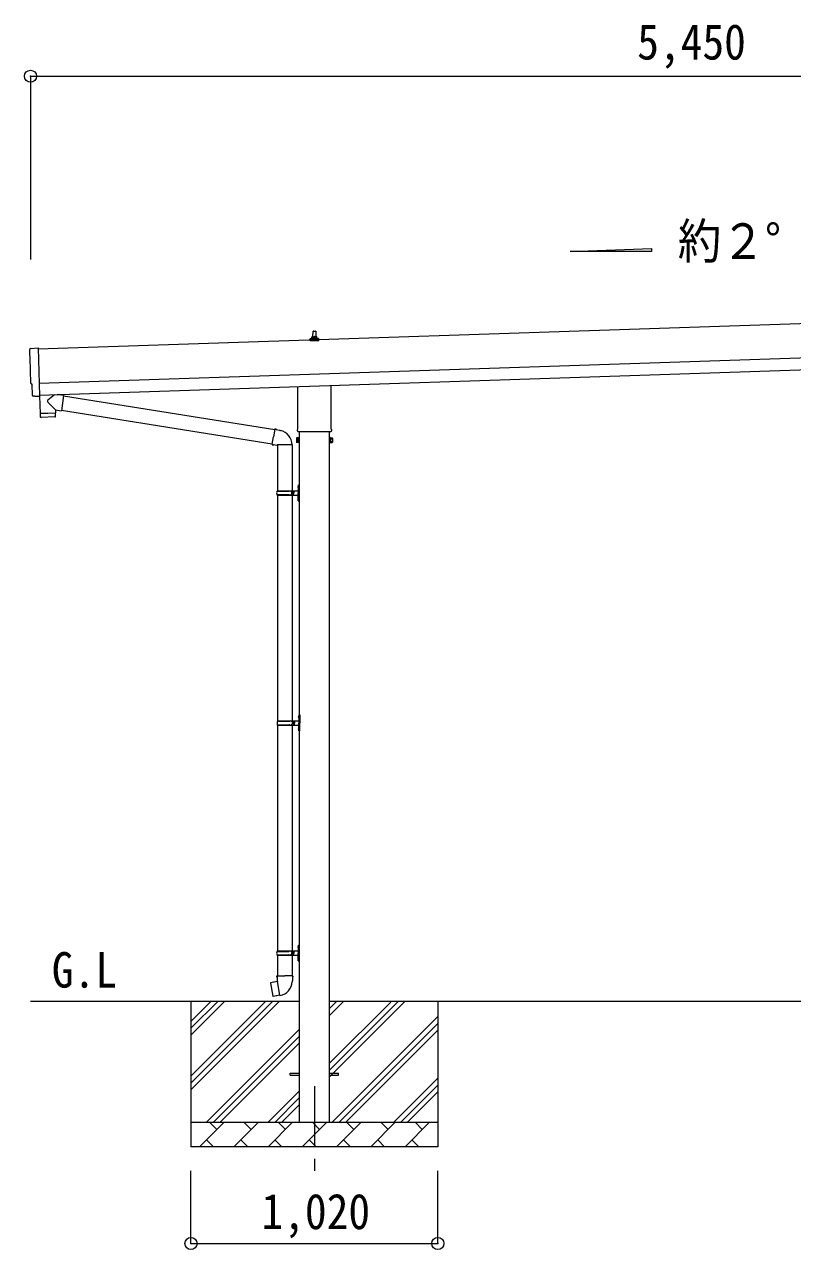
# Model space of a CAD drawing. Units: millimetres at full size, sheet at 1:50. Extents: x -14053 to 14053, y -9700 to 9700.
# Drawn here: x 3229 to 6402, y -6358 to -1299 of the extents above; entities that cross this region are included whole.
import ezdxf
from ezdxf.enums import TextEntityAlignment as Align

# ---------------------------------------------------------------- set-up
doc = ezdxf.new("R2010")
doc.units = ezdxf.units.MM
doc.header["$LTSCALE"] = 50
doc.header["$PDMODE"] = 32
doc.header["$PDSIZE"] = 50
doc.linetypes.add('CHAIN1', pattern=[8, 5, -1, 1, -1])
for name, color, linetype, lineweight in [('0-2_建具', 4, 'Continuous', 9), ('0-3_階段', 7, 'CHAIN1', 9), ('0-4_設備', 7, 'Continuous', 9), ('0-7_ハッチ', 7, 'Continuous', 9), ('0-8_外構', 6, 'Continuous', 9), ('0-9_敷地', 7, 'Continuous', 9)]:
    doc.layers.add(name, color=color, linetype=linetype, lineweight=lineweight)
doc.styles.add('ＭＳ ゴシック', font='')
doc.styles.get('ＭＳ ゴシック').set_extended_font_data('MS Gothic')

msp = doc.modelspace()

# ---------------------------------------------------------------- linework, layer by layer
at = {"layer": '0-2_建具'}
for p, q in [((8668.02, -2460.56), (3285.01, -2639.99)), ((4420.65, -2589.38), (4421.38, -2565.85)), ((4422.38, -2564.88), (4430.93, -2564.88)), ((4431.93, -2565.85), (4432.65, -2589.38)), ((3289.67, -2779.91), (8672.68, -2600.48)), ((4408.4, -2604.88), (4408.4, -2597.16)), ((4444.9, -2604.88), (4408.4, -2604.88)), ((4408.79, -2596.38), (4444.52, -2596.38)), ((4409.17, -2596.19), (4415.89, -2594.56)), ((4416.27, -2594.38), (4437.04, -2594.38)), ((4416.65, -2593.59), (4416.65, -2589.38)), ((4417.65, -2589.38), (4435.65, -2589.38)), ((4436.65, -2593.59), (4436.65, -2589.38)), ((4444.14, -2596.19), (4437.42, -2594.56)), ((4444.9, -2604.88), (4444.9, -2597.16)), ((3291.34, -2829.89), (8674.35, -2650.45)), ((3291.43, -2832.65), (3291.46, -2833.65)), ((4358.35, -2968.87), (4358.35, -2794.32)), ((4494.95, -2789.77), (4494.95, -2968.87)), ((3271.84, -2834.31), (3264.91, -2834.18)), ((4356.65, -2977.64), (4356.65, -2972.14)), ((4494.59, -2981.14), (4358.72, -2981.14)), ((4364.15, -2981.14), (4364.15, -5833.64)), ((4489.15, -5833.64), (4489.15, -2981.14)), ((4496.65, -2972.14), (4496.65, -2977.64)), ((4352.65, -3007.14), (4353.41, -3005.82)), ((4352.65, -3007.14), (4352.65, -3024.14)), ((4352.65, -3024.14), (4353.41, -3025.45)), ((4359.65, -3010.73), (4353.41, -3010.73)), ((4359.65, -3020.55), (4353.41, -3020.55)), ((4359.65, -3025.45), (4353.41, -3025.45)), ((4362.15, -3024.84), (4359.65, -3024.84)), ((4491.15, -3024.84), (4493.65, -3024.84)), ((4493.65, -3010.73), (4499.89, -3010.73)), ((4493.65, -3020.55), (4499.89, -3020.55)), ((4493.65, -3025.45), (4499.89, -3025.45)), ((4500.65, -3007.14), (4499.89, -3005.82)), ((4500.65, -3024.14), (4499.89, -3025.45)), ((4500.65, -3007.14), (4500.65, -3024.14)), ((4326.65, -5629.14), (4364.15, -5629.14)), ((4326.65, -5638.14), (4326.65, -5629.14)), ((4326.65, -5638.14), (4364.15, -5638.14)), ((4489.15, -5629.14), (4526.65, -5629.14)), ((4489.15, -5638.14), (4526.65, -5638.14)), ((4526.65, -5638.14), (4526.65, -5629.14))]:
    msp.add_line(p, q, dxfattribs=at)
for points in [[(3253.34, -2637.61), (3284.84, -2634.91), (3291.43, -2832.65)], [(3261.98, -2831.28), (3260.41, -2784.28), (3259.81, -2784.3)], [(3272.58, -2834.01), (3273.22, -2833.36), (3291.46, -2833.66)], [(4359.65, -3025.45), (4359.65, -3005.82), (4353.41, -3005.82)], [(4359.65, -3024.84), (4359.65, -3006.44), (4362.15, -3006.44)], [(4493.65, -3024.84), (4493.65, -3006.44), (4491.15, -3006.44)], [(4493.65, -3025.45), (4493.65, -3005.82), (4499.89, -3005.82)]]:
    msp.add_lwpolyline(points, dxfattribs=at)
for points in [[(4362.15, -3026.14), (4362.15, -3005.14), (4364.15, -3005.14), (4364.15, -3026.14)], [(4491.15, -3026.14), (4491.15, -3005.14), (4489.15, -3005.14), (4489.15, -3026.14)]]:
    msp.add_lwpolyline(points, close=True, dxfattribs=at)
for centre, radius, start, end in [((4422.38, -2565.88), 1, 90, 178.60509), ((4430.93, -2565.88), 1, 1.39491, 90), ((4409.4, -2597.16), 1, 103.62699, 180), ((4415.65, -2593.59), 1, 283.62699, 0), ((4420.74, -2590.01), 4.13, 90, 171.17633), ((4417.65, -2590.38), 1, 90, 180), ((4429.99, -2589.38), 4.83, 133.60282, 180), ((4423.32, -2589.38), 4.83, 0, 46.39718), ((4432.57, -2590.01), 4.13, 8.82367, 90), ((4435.65, -2590.38), 1, 0, 90), ((4437.65, -2593.59), 1, 180, 256.37301), ((4443.9, -2597.16), 1, 0, 76.37301), ((4360.65, -2972.14), 4, 125.09963, 180), ((4360.65, -2977.64), 4, 180, 194.47751), ((4360.65, -2977.64), 4, 194.47751, 241.04498), ((4492.65, -2977.64), 4, 298.95502, 345.52249), ((4492.65, -2972.14), 4, 0, 54.90037), ((4492.65, -2977.64), 4, 345.52249, 0), ((4357, -3008.28), 4.34, 145.61575, 214.38425), ((4368.89, -3015.64), 16.24, 162.41205, 197.58795), ((4357, -3023), 4.34, 145.61575, 214.38425), ((4484.41, -3015.64), 16.24, 342.41205, 17.58795), ((4496.31, -3008.28), 4.34, 325.61575, 34.38425), ((4496.31, -3023), 4.34, 325.61575, 34.38425)]:
    msp.add_arc(centre, radius, start, end, dxfattribs=at)
for centre, major_axis, ratio, start_param, end_param in [((3253.6, -2640.6), (-3, -0.1), 0.99863, 4.7647489, 6.2979817), ((-1507.27, -2869.76), (4760.73, 158.69), 0.99863, 6.2686928, 6.2979817), ((3259.66, -2779.9), (-4.4, -0.15), 0.99863, 6.2686928, 7.8539816), ((3264.98, -2831.17), (-2.11, -2.14), 0.9974, 5.5252311, 7.0411395), ((3271.86, -2833.31), (-0.704, -0.714), 0.9974, 0.7579542, 1.5707963)]:
    msp.add_ellipse(centre, major_axis=major_axis, ratio=ratio, start_param=start_param, end_param=end_param, dxfattribs=at)
at = {"layer": '0-3_階段'}
msp.add_line((4426.65, -5683.64), (4426.65, -6032.64), dxfattribs=at)
at = {"layer": '0-4_設備'}
for p, q in [((4364.15, -5333.64), (3254.01, -5333.64)), ((3916.65, -5333.64), (3916.65, -5933.64)), ((3916.65, -5698.69), (4281.7, -5333.64)), ((3916.65, -5642.12), (4225.14, -5333.64)), ((3916.65, -5670.41), (4253.42, -5333.64)), ((3916.65, -5472.42), (4055.43, -5333.64)), ((3916.65, -5415.85), (3998.86, -5333.64)), ((3916.65, -5444.13), (4027.15, -5333.64)), ((7464.15, -5333.64), (4489.15, -5333.64)), ((4489.15, -5390.75), (4546.26, -5333.64)), ((4489.15, -5362.46), (4517.98, -5333.64)), ((4489.15, -5617.02), (4772.54, -5333.64)), ((4489.15, -5645.31), (4800.82, -5333.64)), ((4489.15, -5588.74), (4741.65, -5336.24)), ((4936.65, -5333.64), (4936.65, -5933.64)), ((4498.81, -5833.64), (4936.65, -5395.8)), ((3979.69, -5833.64), (4364.15, -5449.18)), ((4527.09, -5833.64), (4936.65, -5424.08)), ((4555.38, -5833.64), (4936.65, -5452.37)), ((4007.98, -5833.64), (4364.15, -5477.46)), ((4036.26, -5833.64), (4364.15, -5505.75)), ((4753.37, -5833.64), (4936.65, -5650.36)), ((4234.25, -5833.64), (4364.15, -5703.74)), ((4781.65, -5833.64), (4936.65, -5678.64)), ((4809.94, -5833.64), (4936.65, -5706.92)), ((4262.54, -5833.64), (4364.15, -5732.02)), ((4290.82, -5833.64), (4364.15, -5760.31)), ((4936.65, -5833.64), (3916.65, -5833.64)), ((3952.39, -5933.64), (4052.39, -5833.64)), ((4023.84, -5862.19), (3995.28, -5833.64)), ((4093.81, -5933.64), (4193.81, -5833.64)), ((4165.26, -5862.19), (4136.7, -5833.64)), ((4235.23, -5933.64), (4335.23, -5833.64)), ((4306.68, -5862.19), (4278.12, -5833.64)), ((4376.65, -5933.64), (4476.65, -5833.64)), ((4448.1, -5862.19), (4419.55, -5833.64)), ((4518.07, -5933.64), (4618.07, -5833.64)), ((4589.52, -5862.19), (4560.97, -5833.64)), ((4659.5, -5933.64), (4759.5, -5833.64)), ((4730.94, -5862.19), (4702.39, -5833.64)), ((4800.92, -5933.64), (4900.92, -5833.64)), ((4872.36, -5862.19), (4843.81, -5833.64)), ((3980.94, -5905.09), (4009.5, -5933.64)), ((4122.36, -5905.09), (4150.92, -5933.64)), ((4263.79, -5905.09), (4292.34, -5933.64)), ((4405.21, -5905.09), (4433.76, -5933.64)), ((4546.63, -5905.09), (4575.18, -5933.64)), ((4688.05, -5905.09), (4716.6, -5933.64)), ((4829.47, -5905.09), (4858.02, -5933.64)), ((4936.65, -5933.64), (3916.65, -5933.64))]:
    msp.add_line(p, q, dxfattribs=at)
at = {"layer": '0-7_ハッチ', "color": 4}
for p, q in [((5483.23, -2236.88), (5819.23, -2224.46)), ((5819.23, -2224.46), (5819.23, -2236.88)), ((5819.23, -2236.88), (5483.23, -2236.88))]:
    msp.add_line(p, q, dxfattribs=at)
at = {"layer": '0-8_外構'}
for p, q in [((3254.01, -1512.96), (3254.01, -2269.23)), ((3254.01, -1512.96), (8703.68, -1512.96)), ((3916.65, -6332.64), (3916.65, -6032.64)), ((4936.65, -6332.64), (4936.65, -6032.64)), ((3916.65, -6332.64), (4936.65, -6332.64))]:
    msp.add_line(p, q, dxfattribs=at)
for p in [(3254.01, -1512.96), (3916.65, -6332.64), (4936.65, -6332.64)]:
    msp.add_point(p, dxfattribs=at)
at = {"layer": '0-9_敷地'}
for p, q in [((3352.76, -2827.84), (3325.54, -2850.87)), ((3390.45, -2831.13), (3364.53, -2827.45)), ((3390.45, -2831.13), (3381.48, -2894.2)), ((3357, -2890.72), (3325.51, -2858.2)), ((3390.68, -2833.04), (4262.78, -2971.89)), ((3293.47, -2905.86), (3294.13, -2918.9)), ((3354.74, -2919.82), (3297.23, -2921.74)), ((3297.93, -2904.71), (3297.99, -2905.71)), ((3352.9, -2902.88), (3352.92, -2903.88)), ((3357, -2890.72), (3381.48, -2894.2)), ((3357, -2890.72), (3357.4, -2902.73)), ((3381.25, -2892.29), (4252.36, -3030.99)), ((4263.1, -2970.07), (4257.57, -3001.44)), ((4263.1, -2970.07), (4264.25, -2968.09)), ((4264.25, -2968.09), (4267.81, -2968.72)), ((4267.81, -2968.72), (4268.22, -2971.07)), ((4282.74, -2973.89), (4284.42, -2975.52)), ((4284.42, -2975.52), (4286.54, -2975.97)), ((4252.04, -3032.8), (4257.57, -3001.44)), ((4252.04, -3032.8), (4252.44, -3035.06)), ((4252.04, -3032.8), (4257.19, -3033.62)), ((4252.44, -3035.06), (4256, -3035.68)), ((4256, -3035.68), (4257.19, -3033.62)), ((4257.19, -3033.62), (4271.8, -3035.93)), ((4271.8, -3035.93), (4274, -3034.95)), ((4334.3, -3035.34), (4273.12, -3035.34)), ((4274.15, -3035.34), (4274.15, -3224.64)), ((4334.15, -3035.34), (4334.15, -3224.64)), ((4271.15, -3226.64), (4321.49, -3226.64)), ((4272.15, -3224.64), (4358.15, -3224.64)), ((4272.15, -3224.64), (4272.15, -3226.64)), ((4331.15, -3224.64), (4331.15, -3229.14)), ((4331.15, -3229.14), (4333.15, -3229.14)), ((4333.15, -3229.14), (4333.15, -3233.64)), ((4333.15, -3238.14), (4333.15, -3233.64)), ((4339.15, -3224.64), (4339.15, -3233.64)), ((4339.15, -3229.14), (4342.15, -3229.14)), ((4339.15, -3242.64), (4339.15, -3233.64)), ((4342.15, -3229.14), (4342.15, -3233.64)), ((4342.15, -3238.14), (4342.15, -3233.64)), ((4357.85, -3207.49), (4359.9, -3208.49)), ((4359.12, -3205.49), (4359.75, -3205.49)), ((4359.12, -3205.49), (4359.12, -3213.79)), ((4359.12, -3213.79), (4359.75, -3213.79)), ((4359.75, -3205.49), (4359.75, -3213.79)), ((4359.75, -3205.49), (4360.15, -3205.89)), ((4359.75, -3213.79), (4360.15, -3213.39)), ((4359.9, -3208.49), (4360.51, -3209.64)), ((4360.15, -3201.64), (4363.15, -3200.14)), ((4360.15, -3201.64), (4360.15, -3233.64)), ((4360.15, -3205.89), (4360.15, -3213.39)), ((4360.15, -3265.64), (4360.15, -3233.64)), ((4363.15, -3200.14), (4363.15, -3233.64)), ((4363.15, -3200.14), (4364.15, -3200.14)), ((4363.15, -3267.14), (4363.15, -3233.64)), ((4364.15, -3200.14), (4364.15, -3233.64)), ((4364.15, -3267.14), (4364.15, -3233.64)), ((4271.15, -3240.64), (4321.49, -3240.64)), ((4272.15, -3242.64), (4272.15, -3240.64)), ((4272.15, -3242.64), (4358.15, -3242.64)), ((4274.15, -3242.64), (4274.15, -4174.64)), ((4331.15, -3242.64), (4331.15, -3238.14)), ((4331.15, -3238.14), (4333.15, -3238.14)), ((4334.15, -3242.64), (4334.15, -4174.64)), ((4339.15, -3238.14), (4342.15, -3238.14)), ((4357.85, -3255.49), (4359.9, -3256.49)), ((4359.12, -3253.49), (4359.75, -3253.49)), ((4359.12, -3253.49), (4359.12, -3261.79)), ((4359.12, -3261.79), (4359.75, -3261.79)), ((4359.75, -3253.49), (4359.75, -3261.79)), ((4359.75, -3253.49), (4360.15, -3253.89)), ((4359.75, -3261.79), (4360.15, -3261.39)), ((4359.9, -3256.49), (4360.51, -3257.64)), ((4360.15, -3253.89), (4360.15, -3261.39)), ((4360.15, -3265.64), (4363.15, -3267.14)), ((4363.15, -3267.14), (4364.15, -3267.14)), ((4273.65, -4176.64), (4323.99, -4176.64)), ((4273.65, -4190.64), (4323.99, -4190.64)), ((4274.15, -4192.63), (4274.15, -5124.64)), ((4274.65, -4174.64), (4360.65, -4174.64)), ((4274.65, -4174.64), (4274.65, -4176.64)), ((4274.65, -4192.64), (4274.65, -4190.64)), ((4274.65, -4192.64), (4360.65, -4192.64)), ((4333.65, -4174.64), (4333.65, -4179.14)), ((4333.65, -4179.14), (4335.65, -4179.14)), ((4333.65, -4192.64), (4333.65, -4188.14)), ((4333.65, -4188.14), (4335.65, -4188.14)), ((4334.15, -4192.63), (4334.15, -5124.64)), ((4335.65, -4179.14), (4335.65, -4183.64)), ((4335.65, -4188.14), (4335.65, -4183.64)), ((4341.65, -4174.64), (4341.65, -4183.64)), ((4341.65, -4179.14), (4344.65, -4179.14)), ((4341.65, -4192.64), (4341.65, -4183.64)), ((4341.65, -4188.14), (4344.65, -4188.14)), ((4344.65, -4179.14), (4344.65, -4183.64)), ((4344.65, -4188.14), (4344.65, -4183.64)), ((4360.35, -4157.49), (4362.4, -4158.49)), ((4361.62, -4155.49), (4362.25, -4155.49)), ((4361.62, -4155.49), (4361.62, -4163.79)), ((4361.62, -4163.79), (4362.25, -4163.79)), ((4362.25, -4155.49), (4362.25, -4163.79)), ((4362.25, -4155.49), (4362.65, -4155.89)), ((4362.25, -4163.79), (4362.65, -4163.39)), ((4362.4, -4158.49), (4363.01, -4159.64)), ((4362.65, -4151.64), (4365.65, -4150.14)), ((4362.65, -4151.64), (4362.65, -4183.64)), ((4362.65, -4155.89), (4362.65, -4163.39)), ((4362.65, -4215.64), (4362.65, -4183.64)), ((4365.65, -4150.14), (4365.65, -4183.64)), ((4365.65, -4150.14), (4366.65, -4150.14)), ((4365.65, -4217.14), (4365.65, -4183.64)), ((4366.65, -4150.14), (4366.65, -4183.64)), ((4366.65, -4217.14), (4366.65, -4183.64)), ((4360.35, -4205.49), (4362.4, -4206.49)), ((4361.62, -4203.49), (4362.25, -4203.49)), ((4361.62, -4203.49), (4361.62, -4211.79)), ((4361.62, -4211.79), (4362.25, -4211.79)), ((4362.25, -4203.49), (4362.25, -4211.79)), ((4362.25, -4203.49), (4362.65, -4203.89)), ((4362.25, -4211.79), (4362.65, -4211.39)), ((4362.4, -4206.49), (4363.01, -4207.64)), ((4362.65, -4203.89), (4362.65, -4211.39)), ((4362.65, -4215.64), (4365.65, -4217.14)), ((4365.65, -4217.14), (4366.65, -4217.14)), ((4357.85, -5107.49), (4359.9, -5108.49)), ((4359.12, -5105.49), (4359.75, -5105.49)), ((4359.12, -5105.49), (4359.12, -5113.79)), ((4359.75, -5105.49), (4359.75, -5113.79)), ((4359.75, -5105.49), (4360.15, -5105.89)), ((4359.9, -5108.49), (4360.51, -5109.64)), ((4360.15, -5101.64), (4363.15, -5100.14)), ((4360.15, -5101.64), (4360.15, -5133.64)), ((4360.15, -5105.89), (4360.15, -5113.39)), ((4363.15, -5100.14), (4363.15, -5133.64)), ((4363.15, -5100.14), (4364.15, -5100.14)), ((4364.15, -5100.14), (4364.15, -5133.64)), ((4271.15, -5126.64), (4321.49, -5126.64)), ((4271.15, -5140.64), (4321.49, -5140.64)), ((4272.15, -5124.64), (4358.15, -5124.64)), ((4272.15, -5124.64), (4272.15, -5126.64)), ((4272.15, -5142.64), (4272.15, -5140.64)), ((4272.15, -5142.64), (4358.15, -5142.64)), ((4274.15, -5142.64), (4274.15, -5227.57)), ((4331.15, -5124.64), (4331.15, -5129.14)), ((4331.15, -5129.14), (4333.15, -5129.14)), ((4331.15, -5142.64), (4331.15, -5138.14)), ((4331.15, -5138.14), (4333.15, -5138.14)), ((4333.15, -5129.14), (4333.15, -5133.64)), ((4333.15, -5138.14), (4333.15, -5133.64)), ((4334.15, -5142.64), (4334.15, -5227.57)), ((4339.15, -5124.64), (4339.15, -5133.64)), ((4339.15, -5129.14), (4342.15, -5129.14)), ((4339.15, -5142.64), (4339.15, -5133.64)), ((4339.15, -5138.14), (4342.15, -5138.14)), ((4342.15, -5129.14), (4342.15, -5133.64)), ((4342.15, -5138.14), (4342.15, -5133.64)), ((4357.85, -5155.49), (4359.9, -5156.49)), ((4359.12, -5113.79), (4359.75, -5113.79)), ((4359.12, -5153.49), (4359.75, -5153.49)), ((4359.12, -5153.49), (4359.12, -5161.79)), ((4359.75, -5113.79), (4360.15, -5113.39)), ((4359.75, -5153.49), (4359.75, -5161.79)), ((4359.75, -5153.49), (4360.15, -5153.89)), ((4359.9, -5156.49), (4360.51, -5157.64)), ((4360.15, -5165.64), (4360.15, -5133.64)), ((4360.15, -5153.89), (4360.15, -5161.39)), ((4363.15, -5167.14), (4363.15, -5133.64)), ((4364.15, -5167.14), (4364.15, -5133.64)), ((4359.12, -5161.79), (4359.75, -5161.79)), ((4359.75, -5161.79), (4360.15, -5161.39)), ((4360.15, -5165.64), (4363.15, -5167.14)), ((4363.15, -5167.14), (4364.15, -5167.14)), ((4245.69, -5256.02), (4244.88, -5257.19)), ((4244.88, -5257.19), (4254.5, -5311.75)), ((4273.56, -5250.77), (4245.69, -5256.02)), ((4258.43, -5253.41), (4258.22, -5253.66)), ((4272.3, -5227.57), (4270.15, -5228.35)), ((4270.15, -5228.35), (4270.15, -5231.97)), ((4270.15, -5231.97), (4272.39, -5232.78)), ((4272.3, -5227.57), (4304.15, -5227.57)), ((4272.3, -5227.57), (4272.39, -5232.78)), ((4272.39, -5232.78), (4272.65, -5247.57)), ((4272.65, -5247.57), (4274, -5249.57)), ((4283.92, -5308.06), (4273.78, -5250.59)), ((4273.81, -5249.77), (4273.81, -5250.47)), ((4274, -5249.57), (4273.97, -5249.57)), ((4336, -5227.57), (4304.15, -5227.57)), ((4334.34, -5249.51), (4334.27, -5251.67)), ((4335.65, -5247.57), (4334.34, -5249.51)), ((4338.15, -5231.97), (4335.91, -5232.78)), ((4336, -5227.57), (4338.15, -5228.35)), ((4338.15, -5228.35), (4338.15, -5231.97)), ((4268.53, -5310.66), (4268.25, -5310.5)), ((4284.22, -5308.83), (4283.98, -5308.16))]:
    msp.add_line(p, q, dxfattribs=at)
for points in [[(3291.06, -2833.65), (3293.44, -2904.86), (3357.4, -2902.73)], [(3357.64, -2916.78), (3357.43, -2903.73), (3293.47, -2905.86)], [(4263.1, -2970.07), (4268.22, -2971.07), (4282.74, -2973.89)], [(4357.85, -3211.79), (4359.9, -3210.79), (4360.51, -3209.64)], [(4357.85, -3259.79), (4359.9, -3258.79), (4360.51, -3257.64)], [(4360.35, -4161.79), (4362.4, -4160.79), (4363.01, -4159.64)], [(4360.35, -4209.79), (4362.4, -4208.79), (4363.01, -4207.64)], [(4357.85, -5111.79), (4359.9, -5110.79), (4360.51, -5109.64)], [(4357.85, -5159.79), (4359.9, -5158.79), (4360.51, -5157.64)], [(4260.68, -5253.19), (4260.4, -5253.04), (4258.43, -5253.41)], [(4336, -5227.57), (4335.91, -5232.78), (4335.65, -5247.57)], [(4283.65, -5307.97), (4255.66, -5312.57), (4254.5, -5311.75)], [(4270.71, -5310.1), (4270.5, -5310.33), (4268.53, -5310.66)]]:
    msp.add_lwpolyline(points, dxfattribs=at)
for centre, radius, start, end in [((3328.92, -2854.55), 5, 132.56466, 226.88314), ((3297.13, -2918.74), 3, 182.90915, 271.95747), ((3354.64, -2916.83), 3, 271.90915, 0.90915), ((4274, -3034.95), 60.3, 359.62495, 78), ((4319.9, -3233.64), 49.25, 171.82876, 180.00002), ((4319.9, -3233.64), 49.25, 180.00002, 188.17127), ((4321.49, -3224.64), 2, 270, 359.99998), ((4363.45, -3209.64), 6, 136.21765, 223.78235), ((4358.15, -3222.64), 2, 270, 359.99998), ((4321.49, -3242.64), 2, 0.00005, 90.00004), ((4363.45, -3257.64), 6, 136.21765, 223.78235), ((4358.15, -3244.64), 2, 0.00005, 90.00004), ((4322.4, -4183.64), 49.25, 171.82876, 180.00002), ((4322.4, -4183.64), 49.25, 180.00002, 188.17127), ((4323.99, -4174.64), 2, 270, 359.99998), ((4323.99, -4192.64), 2, 0.00005, 90.00004), ((4365.95, -4159.64), 6, 136.21765, 223.78235), ((4360.65, -4172.64), 2, 270, 359.99998), ((4360.65, -4194.64), 2, 0.00005, 90.00004), ((4365.95, -4207.64), 6, 136.21765, 223.78235), ((4363.45, -5109.64), 6, 136.21765, 223.78235), ((4319.9, -5133.64), 49.25, 171.82876, 180.00002), ((4319.9, -5133.64), 49.25, 180.00002, 188.17127), ((4321.49, -5124.64), 2, 270, 359.99998), ((4321.49, -5142.64), 2, 0.00005, 90.00004), ((4363.45, -5157.64), 6, 136.21765, 223.78235), ((4358.15, -5122.64), 2, 270, 359.99998), ((4358.15, -5144.64), 2, 0.00005, 90.00004), ((4273.51, -5250.47), 0.3, 280.66842, 0), ((4274.01, -5249.77), 0.2, 100, 180), ((4274, -5249.57), 60.3, 279.96938, 358), ((4283.7, -5308.27), 0.3, 20, 99.33158), ((4284.41, -5308.76), 0.2, 200, 279.96938)]:
    msp.add_arc(centre, radius, start, end, dxfattribs=at)

# ---------------------------------------------------------------- texts
at = {"layer": '0-7_ハッチ', "style": 'ＭＳ ゴシック', "width": 0.9}
for s, p in [('約２°', (5927.79, -2310.87)), ('G.L', (3341.9, -5320.19))]:
    msp.add_text(s, height=146.6, dxfattribs=at).set_placement(p, align=Align.BOTTOM_LEFT)
at = {"layer": '0-8_外構', "color": 7, "style": 'ＭＳ ゴシック', "width": 0.9}
for s, p in [('5,450', (5760.1, -1487.96)), ('1,020', (4207.9, -6317.64))]:
    msp.add_text(s, height=146.6, dxfattribs=at).set_placement(p, align=Align.BOTTOM_LEFT)

doc.saveas('drawing.dxf')
